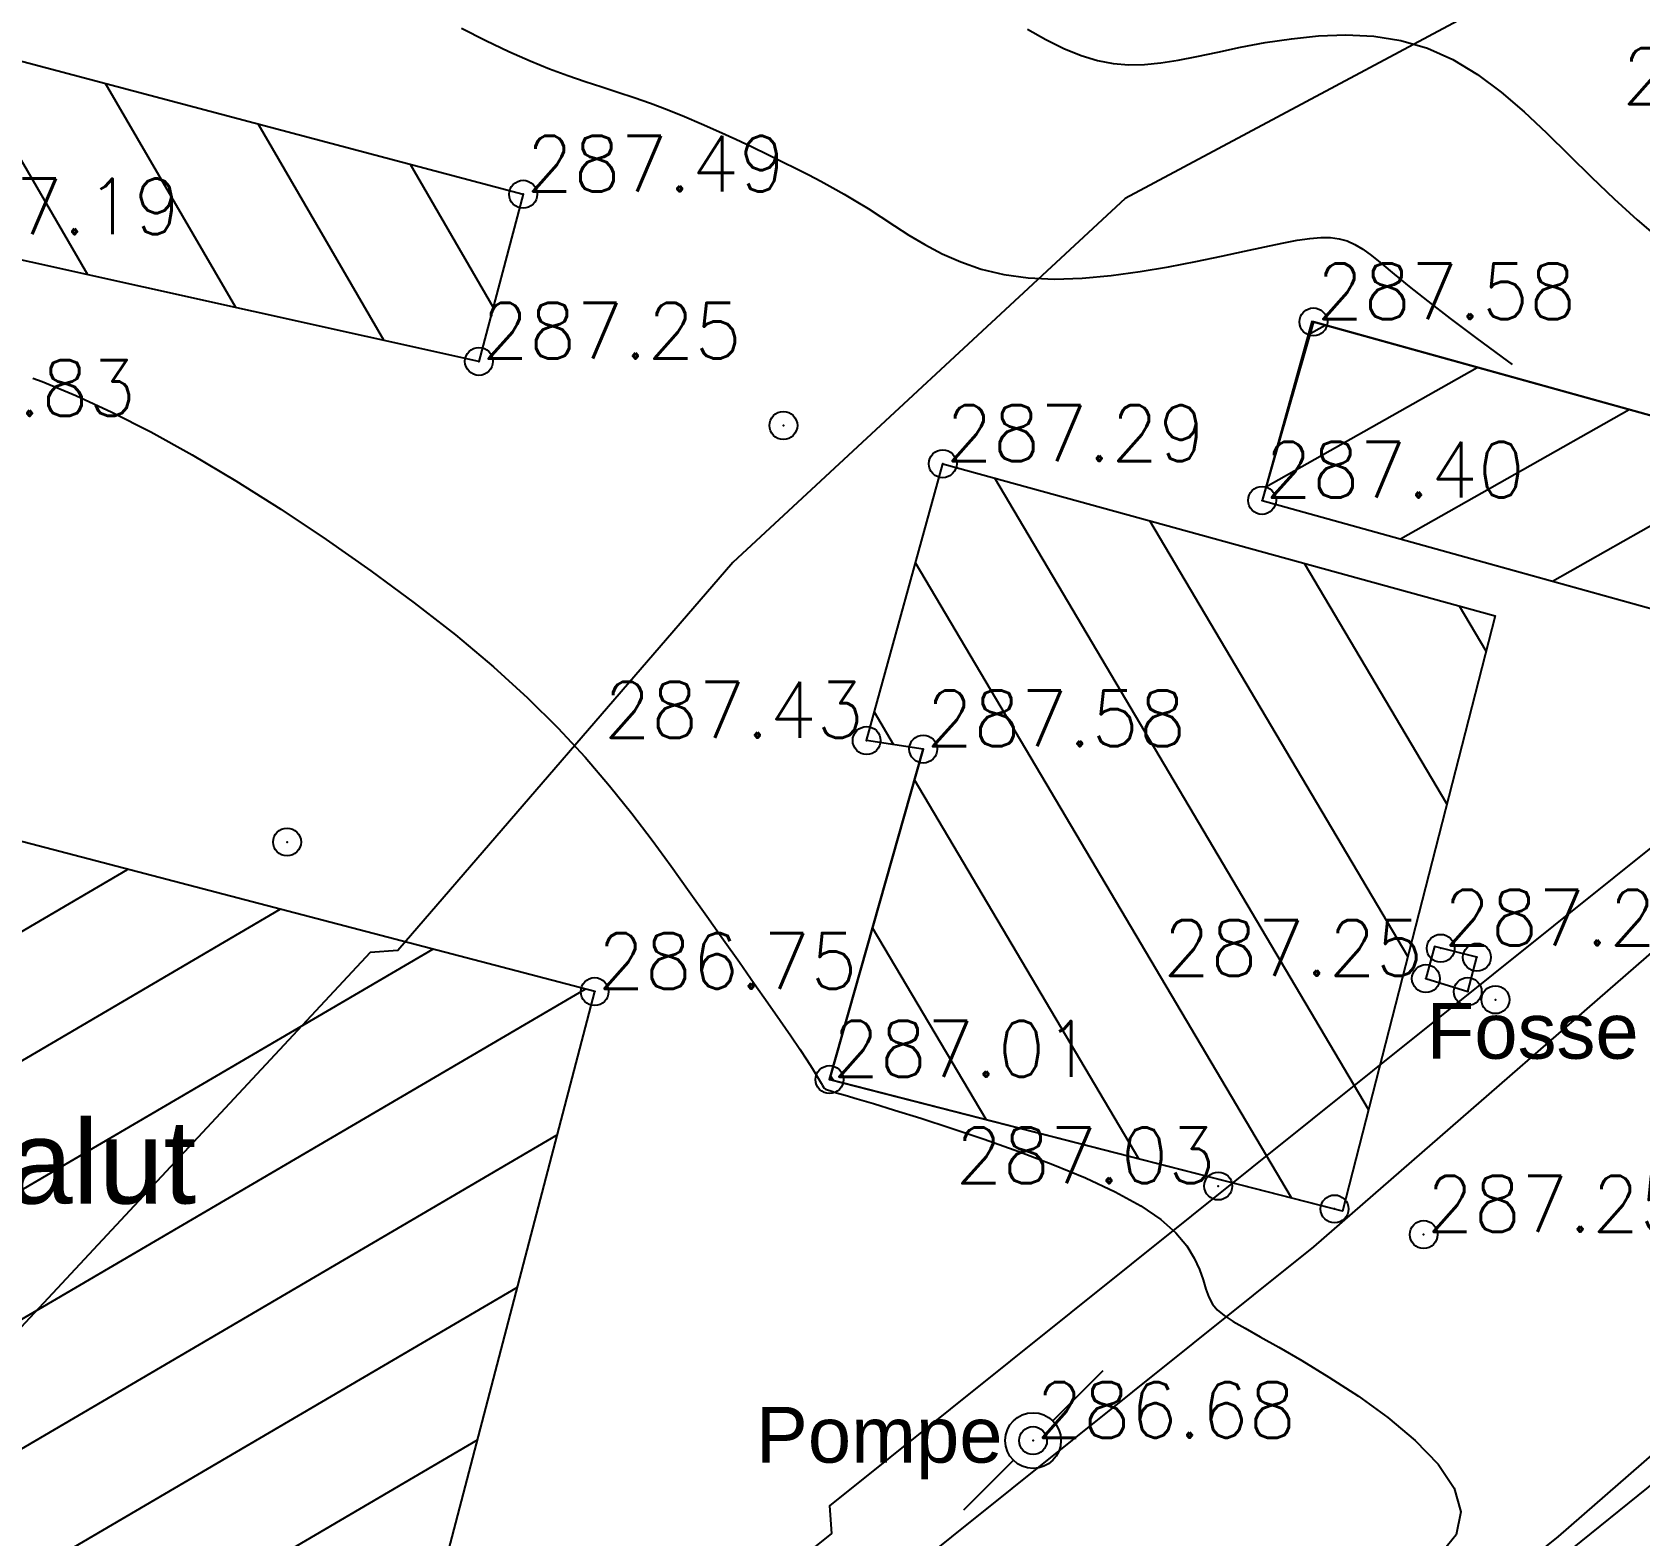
# Model space of a CAD drawing. Header units: millimetres. Extents: x 524954 to 526204, y 9523489 to 9524010.
# Drawn here: x 525925.24 to 525954.08, y 9523724.97 to 9523751.94 of the extents above; entities that cross this region are included whole.
import ezdxf
from ezdxf.enums import TextEntityAlignment as Align

# ---------------------------------------------------------------- set-up
doc = ezdxf.new("R2010")
doc.units = ezdxf.units.MM
doc.header["$PDMODE"] = 32
doc.header["$PDSIZE"] = 0.5
doc.linetypes.add('CACHE2', pattern=[4.7625, 3.175, -1.5875])
for name, color, linetype in [('Bati', 6, 'Continuous'), ('Bati_H', 1, 'Continuous'), ('Cloture', 7, 'Continuous'), ('CN_01_00', 3, 'Continuous'), ('CN_02_00', 4, 'Continuous'), ('PLUME_1', 7, 'Continuous'), ('PLUME_3', 4, 'Continuous'), ('PLUME_4', 3, 'Continuous'), ('PLUME_5', 6, 'Continuous'), ('PLUME_6', 2, 'Continuous'), ('Regard', 5, 'Continuous'), ('TopoAlt', 3, 'Continuous'), ('TOPOJIS', 7, 'Continuous'), ('Toponomie', 7, 'CACHE2')]:
    doc.layers.add(name, color=color, linetype=linetype)
doc.styles.add('Simplex 1.0', font='Simplex.shx', dxfattribs={"width": 0.99, "height": 1})
doc.styles.get("Standard").update_dxf_attribs({"font": 'arial.ttf'})

# ---------------------------------------------------------------- blocks, each defined once
blk = doc.blocks.new('TCPOINT M')
at = {"color": 0}
blk.add_point((0, 0), dxfattribs=at)
at = {"layer": 'TopoAlt', "style": 'Simplex 1.0', "width": 0.99}
blk.add_attdef('ALT', (0.15, 0.15), '', height=1, dxfattribs=at)
blk = doc.blocks.new('a001')
at = {"color": 0}
for points in [[(0.625, 0.625), (0.176777, 0.176777)], [(-0.176777, -0.176777), (-0.625, -0.625)]]:
    blk.add_lwpolyline(points, dxfattribs=at)
blk.add_circle((0, 0), 0.25, dxfattribs=at)

msp = doc.modelspace()

# ---------------------------------------------------------------- hatches: boundary and pattern name
at = {"layer": 'Bati_H'}
h = msp.add_hatch(dxfattribs=at)
h.set_pattern_fill('_U', color=256, scale=2, angle=-59.8423, style=0, pattern_type=0)
h.set_pattern_definition([(300.157708346, (0, 0), (1.72929171978, 1.0047637274), [])])
h.paths.add_polyline_path([(525934.047, 9523749.028), (525933.253, 9523746.03), (525923.191, 9523748.26), (525924.093, 9523751.665)])
h = msp.add_hatch(dxfattribs=at)
h.set_pattern_fill('_U', color=256, scale=2, angle=29.4835, style=0, pattern_type=0)
h.set_pattern_definition([(29.48347552, (0, 0), (-0.98434504664, 1.74099535587), [])])
h.paths.add_polyline_path([(525947.304, 9523743.537), (525955.421, 9523741.284), (525956.343, 9523744.486), (525948.226, 9523746.739), (525948.195, 9523746.748)])
h = msp.add_hatch(dxfattribs=at)
h.set_pattern_fill('_U', color=256, scale=2, angle=-59.3667, style=0, pattern_type=0)
h.set_pattern_definition([(300.633337897, (0, 0), (1.72089138496, 1.01908431505), [])])
h.paths.add_polyline_path([(525951.483, 9523741.466), (525948.749, 9523730.793), (525939.543, 9523733.151), (525941.224, 9523739.077), (525940.209, 9523739.231), (525941.575, 9523744.194)])
h = msp.add_hatch(dxfattribs=at)
h.set_pattern_fill('_U', color=256, scale=2, angle=210.3441, style=0, pattern_type=0)
h.set_pattern_definition([(210.344134748, (0, 0), (1.01038508956, -1.7260133171), [])])
h.paths.add_polyline_path([(525935.33, 9523734.728), (525907.673, 9523741.961), (525906.007, 9523742.396), (525905.528, 9523740.754), (525901.447, 9523741.794), (525898.469, 9523730.541), (525902.597, 9523729.664), (525902.123, 9523727.661), (525931.044, 9523719.911), (525931.429, 9523719.811)])

# ---------------------------------------------------------------- linework, layer by layer
at = {"layer": 'Bati', "flags": 128}
for points in [[(525934.047, 9523749.028), (525933.253, 9523746.03), (525923.191, 9523748.26), (525924.093, 9523751.665)], [(525947.304, 9523743.537), (525955.421, 9523741.284), (525956.343, 9523744.486), (525948.226, 9523746.739), (525948.195, 9523746.748)], [(525951.483, 9523741.466), (525948.749, 9523730.793), (525939.543, 9523733.151), (525941.224, 9523739.077), (525940.209, 9523739.231), (525941.575, 9523744.194), (525951.483, 9523741.466), (525951.483, 9523741.466)], [(525935.33, 9523734.728), (525907.673, 9523741.961), (525906.007, 9523742.396), (525905.528, 9523740.754), (525901.447, 9523741.794), (525898.469, 9523730.541), (525902.597, 9523729.664), (525902.123, 9523727.661), (525931.044, 9523719.911), (525931.429, 9523719.811)]]:
    msp.add_lwpolyline(points, close=True, dxfattribs=at)
at = {"layer": 'Cloture'}
for p, q in [((525948.226, 9523746.739), (525947.304, 9523743.537)), ((525948.226, 9523746.739), (525956.327, 9523744.49)), ((525947.304, 9523743.537), (525955.405, 9523741.288))]:
    msp.add_line(p, q, dxfattribs=at)
at = {"layer": 'Cloture', "flags": 128}
for points in [[(525941.224, 9523739.077), (525940.209, 9523739.231), (525941.575, 9523744.194), (525951.483, 9523741.466), (525948.749, 9523730.793)], [(525941.224, 9523739.077), (525939.543, 9523733.151), (525948.604, 9523730.83)]]:
    msp.add_lwpolyline(points, dxfattribs=at)
at = {"layer": 'CN_01_00', "flags": 128}
for points, elevation in [([(525943.094, 9523751.989), (525943.427, 9523751.805), (525943.75, 9523751.645), (525944.059, 9523751.516), (525944.351, 9523751.425), (525944.633, 9523751.371), (525944.911, 9523751.348), (525945.193, 9523751.354), (525945.486, 9523751.384), (525945.798, 9523751.434), (525946.136, 9523751.5), (525946.508, 9523751.578), (525946.918, 9523751.664), (525947.361, 9523751.747), (525947.829, 9523751.818), (525948.315, 9523751.868), (525948.809, 9523751.886), (525949.306, 9523751.862), (525949.796, 9523751.786), (525950.273, 9523751.648), (525950.729, 9523751.442), (525951.167, 9523751.175), (525951.591, 9523750.859), (525952.004, 9523750.506), (525952.409, 9523750.127), (525952.811, 9523749.732), (525953.214, 9523749.334), (525953.62, 9523748.945), (525954.032, 9523748.571), (525954.445, 9523748.214)], 289), ([(525925.249, 9523745.732), (525925.417, 9523745.672), (525926.023, 9523745.421), (525926.67, 9523745.121), (525927.364, 9523744.766), (525928.109, 9523744.352), (525928.893, 9523743.886), (525929.699, 9523743.379), (525930.512, 9523742.839), (525931.316, 9523742.277), (525932.094, 9523741.702), (525932.832, 9523741.124), (525933.512, 9523740.553), (525934.123, 9523739.996), (525934.669, 9523739.456), (525935.158, 9523738.93), (525935.598, 9523738.42), (525935.997, 9523737.924), (525936.363, 9523737.443), (525936.704, 9523736.975), (525937.028, 9523736.521), (525937.341, 9523736.08), (525937.642, 9523735.656), (525937.927, 9523735.253), (525938.194, 9523734.875), (525938.439, 9523734.527), (525938.659, 9523734.211), (525938.851, 9523733.933), (525939.011, 9523733.697), (525939.137, 9523733.504), (525939.234, 9523733.352), (525939.306, 9523733.235), (525939.357, 9523733.148), (525939.392, 9523733.086), (525939.416, 9523733.043), (525939.434, 9523733.015), (525939.45, 9523732.996), (525939.471, 9523732.981), (525939.506, 9523732.966), (525939.569, 9523732.946), (525939.671, 9523732.915), (525939.824, 9523732.87), (525940.041, 9523732.807), (525940.332, 9523732.719), (525940.711, 9523732.603), (525941.182, 9523732.456), (525941.727, 9523732.281), (525942.32, 9523732.081), (525942.937, 9523731.863), (525943.551, 9523731.629), (525944.138, 9523731.386), (525944.671, 9523731.137), (525945.127, 9523730.887), (525945.485, 9523730.64), (525945.755, 9523730.399), (525945.951, 9523730.167), (525946.088, 9523729.948), (525946.182, 9523729.743), (525946.246, 9523729.556), (525946.296, 9523729.389), (525946.346, 9523729.245), (525946.412, 9523729.125), (525946.501, 9523729.02), (525946.623, 9523728.92), (525946.786, 9523728.814), (525946.999, 9523728.69), (525947.269, 9523728.539), (525947.606, 9523728.349), (525948.018, 9523728.11), (525948.504, 9523727.815), (525949.033, 9523727.471), (525949.563, 9523727.088), (525950.053, 9523726.679), (525950.461, 9523726.253), (525950.748, 9523725.821), (525950.871, 9523725.395), (525950.789, 9523724.985), (525950.477, 9523724.601)], 287)]:
    msp.add_lwpolyline(points, dxfattribs=dict(at, elevation=elevation))
at = {"layer": 'CN_02_00', "elevation": 288, "flags": 128}
msp.add_lwpolyline([(525932.94, 9523752.004), (525933.379, 9523751.784), (525933.792, 9523751.588), (525934.172, 9523751.421), (525934.522, 9523751.28), (525934.85, 9523751.159), (525935.159, 9523751.052), (525935.456, 9523750.955), (525935.747, 9523750.862), (525936.036, 9523750.766), (525936.329, 9523750.663), (525936.631, 9523750.549), (525936.939, 9523750.424), (525937.249, 9523750.292), (525937.558, 9523750.155), (525937.861, 9523750.015), (525938.155, 9523749.877), (525938.436, 9523749.741), (525938.7, 9523749.612), (525938.945, 9523749.49), (525939.173, 9523749.374), (525939.39, 9523749.26), (525939.6, 9523749.146), (525939.808, 9523749.029), (525940.018, 9523748.905), (525940.235, 9523748.771), (525940.463, 9523748.624), (525940.707, 9523748.464), (525940.969, 9523748.295), (525941.254, 9523748.125), (525941.563, 9523747.962), (525941.9, 9523747.814), (525942.267, 9523747.686), (525942.668, 9523747.588), (525943.105, 9523747.527), (525943.578, 9523747.508), (525944.079, 9523747.525), (525944.596, 9523747.572), (525945.115, 9523747.642), (525945.627, 9523747.728), (525946.117, 9523747.823), (525946.576, 9523747.919), (525946.99, 9523748.009), (525947.352, 9523748.087), (525947.663, 9523748.152), (525947.931, 9523748.202), (525948.161, 9523748.236), (525948.36, 9523748.253), (525948.534, 9523748.252), (525948.689, 9523748.231), (525948.831, 9523748.191), (525948.968, 9523748.129), (525949.109, 9523748.042), (525949.266, 9523747.927), (525949.45, 9523747.779), (525949.673, 9523747.596), (525949.944, 9523747.374), (525950.276, 9523747.109), (525950.679, 9523746.797), (525951.159, 9523746.439), (525951.7, 9523746.043), (525951.792, 9523745.976)], dxfattribs=at)
at = {"layer": 'PLUME_1'}
msp.add_lwpolyline([(525458.473, 9523640.258), (525480.389, 9523635.341), (525499.593, 9523633.233), (525627.749, 9523622.033), (525657.425, 9523620.69), (525687.455, 9523621.378), (525717.375, 9523623.562), (525747.113, 9523628.239), (525776.244, 9523634.376), (525805.193, 9523643.006), (525833.533, 9523653.096), (525860.731, 9523665.108), (525887.284, 9523679.078), (525913.194, 9523695.007), (525937.497, 9523712.322), (525960.695, 9523731.06), (525982.749, 9523751.721), (526003.235, 9523773.269), (526022.079, 9523796.703), (526039.853, 9523821.062), (526045.291, 9523828.979), (526068.175, 9523865.742)], dxfattribs=at)
at = {"layer": 'PLUME_3'}
msp.add_lwpolyline([(525960.16, 9523731.523), (525952.618, 9523724.956), (525945.039, 9523718.888), (525945.076, 9523718.39), (525936.999, 9523712.285), (525928.885, 9523706.68), (525920.808, 9523700.576), (525920.808, 9523700.576), (525912.695, 9523694.97), (525904.046, 9523689.827), (525895.896, 9523684.72), (525895.398, 9523684.684), (525886.749, 9523679.54), (525878.064, 9523674.896)], dxfattribs=at)
at = {"layer": 'PLUME_4'}
msp.add_lwpolyline([(525963.327, 9523756.82), (525953.535, 9523753.599), (525953.535, 9523753.599), (525944.85, 9523748.954), (525937.807, 9523742.424), (525931.797, 9523735.468), (525931.299, 9523735.432), (525924.79, 9523728.44), (525915.498, 9523725.255), (525907.919, 9523719.187), (525907.919, 9523719.187), (525898.59, 9523716.501), (525889.297, 9523713.316), (525881.038, 9523709.705), (525880.576, 9523709.17), (525872.888, 9523704.598)], dxfattribs=at)
msp.add_lwpolyline([(525963.327, 9523756.82), (525953.535, 9523753.599), (525953.535, 9523753.599), (525944.85, 9523748.954), (525937.807, 9523742.424), (525931.797, 9523735.468), (525931.299, 9523735.432), (525924.79, 9523728.44), (525915.498, 9523725.255), (525907.919, 9523719.187), (525907.919, 9523719.187), (525898.59, 9523716.501), (525889.297, 9523713.316), (525881.038, 9523709.705), (525880.576, 9523709.17), (525872.888, 9523704.598)], dxfattribs=at)
at = {"layer": 'PLUME_5'}
msp.add_lwpolyline([(525955.77, 9523736.717), (525948.228, 9523730.15), (525940.65, 9523724.083), (525940.65, 9523724.083), (525932.573, 9523717.978), (525924.994, 9523711.911), (525916.844, 9523706.804), (525916.881, 9523706.305), (525908.731, 9523701.198), (525900.119, 9523695.556), (525891.969, 9523690.449), (525891.969, 9523690.449), (525883.284, 9523685.805), (525874.636, 9523680.662)], dxfattribs=at)
at = {"layer": 'PLUME_6'}
msp.add_lwpolyline([(525954.7, 9523737.641), (525947.121, 9523731.574), (525939.543, 9523725.506), (525939.58, 9523725.007), (525932.001, 9523718.939), (525923.888, 9523713.334), (525916.273, 9523707.765), (525915.774, 9523707.728), (525907.661, 9523702.123), (525899.511, 9523697.016), (525891.361, 9523691.909), (525891.361, 9523691.909), (525882.713, 9523686.766), (525874.028, 9523682.121)], dxfattribs=at)
at = {"layer": 'Regard', "flags": 128}
msp.add_lwpolyline([(525951.158, 9523735.343), (525950.395, 9523735.535), (525950.243, 9523734.962), (525950.993, 9523734.729), (525951.158, 9523735.343)], dxfattribs=at)

# ---------------------------------------------------------------- block references
at = {"layer": 'Regard', "xscale": 2, "yscale": 2, "zscale": 2}
msp.add_blockref('a001', (525943.195, 9523726.676), dxfattribs=at)
at = {"layer": 'TOPOJIS'}
ref = msp.add_blockref('TCPOINT M', (525958.478, 9523750.596, 290.32), dxfattribs=at)
ref.add_attrib('ALT', '290.32', dxfattribs={"layer": 'TopoAlt', "height": 1, "style": 'Simplex 1.0', "width": 0.99}).set_placement((525958.428, 9523750.646, 290.32), align=Align.RIGHT)
ref = msp.add_blockref('TCPOINT M', (525934.047, 9523749.028, 287.49), dxfattribs=at)
ref.add_attrib('ALT', '287.49', (525934.097, 9523749.078, 287.49), dxfattribs={"layer": 'TopoAlt', "height": 1, "style": 'Simplex 1.0', "width": 0.99})
ref = msp.add_blockref('TCPOINT M', (525923.191, 9523748.26, 287.19), dxfattribs=at)
ref.add_attrib('ALT', '287.19', (525923.241, 9523748.31, 287.19), dxfattribs={"layer": 'TopoAlt', "height": 1, "style": 'Simplex 1.0', "width": 0.99})
ref = msp.add_blockref('TCPOINT M', (525948.226, 9523746.739, 287.58), dxfattribs=at)
ref.add_attrib('ALT', '287.58', (525948.276, 9523746.789, 287.58), dxfattribs={"layer": 'TopoAlt', "height": 1, "style": 'Simplex 1.0', "width": 0.99})
ref = msp.add_blockref('TCPOINT M', (525933.253, 9523746.03, 287.25), dxfattribs=at)
ref.add_attrib('ALT', '287.25', (525933.303, 9523746.08, 287.25), dxfattribs={"layer": 'TopoAlt', "height": 1, "style": 'Simplex 1.0', "width": 0.99})
ref = msp.add_blockref('TCPOINT M', (525922.383, 9523745.003, 286.83), dxfattribs=at)
ref.add_attrib('ALT', '286.83', (525922.433, 9523745.053, 286.83), dxfattribs={"layer": 'TopoAlt', "height": 1, "style": 'Simplex 1.0', "width": 0.99})
ref = msp.add_blockref('TCPOINT M', (525941.575, 9523744.194, 287.29), dxfattribs=at)
ref.add_attrib('ALT', '287.29', (525941.625, 9523744.244, 287.29), dxfattribs={"layer": 'TopoAlt', "height": 1, "style": 'Simplex 1.0', "width": 0.99})
for p in [(525938.716, 9523744.881, 287.14), (525929.811, 9523737.411), (525951.158, 9523735.343, 287.28), (525950.993, 9523734.729, 287.26), (525951.491, 9523734.583, 287.26), (525948.604, 9523730.83, 287.26)]:
    msp.add_blockref('TCPOINT M', p, dxfattribs=at)
ref = msp.add_blockref('TCPOINT M', (525947.304, 9523743.537, 287.4), dxfattribs=at)
ref.add_attrib('ALT', '287.40', (525947.354, 9523743.587, 287.4), dxfattribs={"layer": 'TopoAlt', "height": 1, "style": 'Simplex 1.0', "width": 0.99})
ref = msp.add_blockref('TCPOINT M', (525940.209, 9523739.231, 287.43), dxfattribs=at)
ref.add_attrib('ALT', '287.43', dxfattribs={"layer": 'TopoAlt', "height": 1, "style": 'Simplex 1.0', "width": 0.99}).set_placement((525940.159, 9523739.281, 287.43), align=Align.RIGHT)
ref = msp.add_blockref('TCPOINT M', (525941.224, 9523739.077, 287.58), dxfattribs=at)
ref.add_attrib('ALT', '287.58', (525941.274, 9523739.127, 287.58), dxfattribs={"layer": 'TopoAlt', "height": 1, "style": 'Simplex 1.0', "width": 0.99})
ref = msp.add_blockref('TCPOINT M', (525950.509, 9523735.505, 287.28), dxfattribs=at)
ref.add_attrib('ALT', '287.28', (525950.559, 9523735.555, 287.28), dxfattribs={"layer": 'TopoAlt', "height": 1, "style": 'Simplex 1.0', "width": 0.99})
ref = msp.add_blockref('TCPOINT M', (525950.243, 9523734.962, 287.25), dxfattribs=at)
ref.add_attrib('ALT', '287.25', dxfattribs={"layer": 'TopoAlt', "height": 1, "style": 'Simplex 1.0', "width": 0.99}).set_placement((525950.193, 9523735.012, 287.25), align=Align.RIGHT)
ref = msp.add_blockref('TCPOINT M', (525935.33, 9523734.728, 286.75), dxfattribs=at)
ref.add_attrib('ALT', '286.75', (525935.38, 9523734.778, 286.75), dxfattribs={"layer": 'TopoAlt', "height": 1, "style": 'Simplex 1.0', "width": 0.99})
ref = msp.add_blockref('TCPOINT M', (525939.543, 9523733.151, 287.01), dxfattribs=at)
ref.add_attrib('ALT', '287.01', (525939.593, 9523733.201, 287.01), dxfattribs={"layer": 'TopoAlt', "height": 1, "style": 'Simplex 1.0', "width": 0.99})
ref = msp.add_blockref('TCPOINT M', (525946.517, 9523731.241, 287.03), dxfattribs=at)
ref.add_attrib('ALT', '287.03', dxfattribs={"layer": 'TopoAlt', "height": 1, "style": 'Simplex 1.0', "width": 0.99}).set_placement((525946.467, 9523731.291, 287.03), align=Align.RIGHT)
ref = msp.add_blockref('TCPOINT M', (525950.203, 9523730.371, 287.25), dxfattribs=at)
ref.add_attrib('ALT', '287.25', (525950.253, 9523730.421, 287.25), dxfattribs={"layer": 'TopoAlt', "height": 1, "style": 'Simplex 1.0', "width": 0.99})
ref = msp.add_blockref('TCPOINT M', (525943.195, 9523726.676, 286.68), dxfattribs=at)
ref.add_attrib('ALT', '286.68', (525943.245, 9523726.726, 286.68), dxfattribs={"layer": 'TopoAlt', "height": 1, "style": 'Simplex 1.0', "width": 0.99})

# ---------------------------------------------------------------- texts
at = {"layer": 'Toponomie', "width": 42.68298, "attachment_point": 1}
for s, insert, char_height in [('\\pxqc;Fosse', (525930.818, 9523734.524), 1), ('\\pi11.066;Eglise Armée de Salut', (525896.383, 9523732.426), 1.5), ('\\pxqc;Pompe', (525919.094, 9523727.28), 1)]:
    msp.add_mtext(s, dxfattribs=dict(at, insert=insert, char_height=char_height))

doc.saveas('drawing.dxf')
